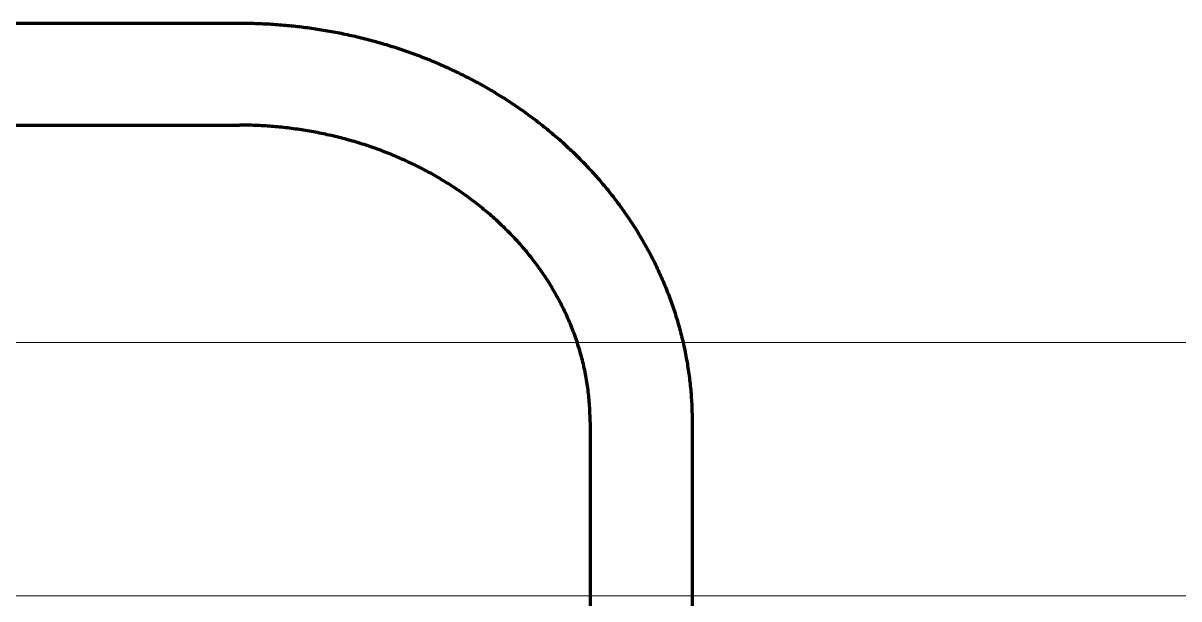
# Model space of a CAD drawing. Header units: millimetres. Extents: x 0 to 2382, y 0 to 420.
# Drawn here: x 161.99 to 190.76, y 331.67 to 346 of the extents above; entities that cross this region are included whole.
import ezdxf

# ---------------------------------------------------------------- set-up
doc = ezdxf.new("R2010")
doc.units = ezdxf.units.MM
doc.layers.add('01-VISIBLE', color=7, linetype='CONTINUOUS', lineweight=70)
doc.layers.add('08-FINA', color=5, linetype='CONTINUOUS', lineweight=18)

msp = doc.modelspace()

# ---------------------------------------------------------------- linework, layer by layer
at = {"layer": '01-VISIBLE'}
for p, q in [((145.63, 346), (167.37, 346)), ((145.63, 343.46), (167.37, 343.46)), ((176.1, 336.07), (176.1, 331.462)), ((178.64, 336.07), (178.64, 331.462))]:
    msp.add_line(p, q, dxfattribs=at)
for points in [[(167.37, 346), (167.42, 346), (167.47, 346), (167.52, 345.999), (167.57, 345.998), (167.62, 345.998), (167.67, 345.996), (167.72, 345.995), (167.77, 345.994), (167.82, 345.992), (167.87, 345.99), (167.92, 345.988), (167.97, 345.986), (168.02, 345.983), (168.07, 345.981), (168.12, 345.978), (168.17, 345.975), (168.22, 345.972), (168.27, 345.968), (168.32, 345.965), (168.37, 345.961), (168.42, 345.957), (168.47, 345.953), (168.52, 345.948), (168.57, 345.944), (168.619, 345.939), (168.669, 345.934), (168.719, 345.929), (168.769, 345.923), (168.819, 345.918), (168.868, 345.912), (168.918, 345.906), (168.968, 345.9), (169.017, 345.894), (169.067, 345.887), (169.117, 345.88), (169.166, 345.873), (169.216, 345.866), (169.265, 345.859), (169.315, 345.851), (169.364, 345.844), (169.414, 345.836), (169.463, 345.828), (169.512, 345.819), (169.562, 345.811), (169.611, 345.802), (169.66, 345.793), (169.709, 345.784), (169.759, 345.775), (169.808, 345.765), (169.857, 345.756), (169.906, 345.746), (169.955, 345.736), (170.004, 345.726), (170.053, 345.715), (170.102, 345.704), (170.151, 345.694), (170.2, 345.683), (170.248, 345.671), (170.297, 345.66), (170.346, 345.648), (170.394, 345.636), (170.443, 345.624), (170.492, 345.612), (170.54, 345.6), (170.589, 345.587), (170.637, 345.574), (170.685, 345.561), (170.734, 345.548), (170.782, 345.535), (170.83, 345.521), (170.878, 345.508), (170.926, 345.494), (170.974, 345.479), (171.022, 345.465), (171.07, 345.451), (171.118, 345.436), (171.166, 345.421), (171.213, 345.406), (171.261, 345.391), (171.309, 345.375), (171.356, 345.359), (171.404, 345.343), (171.451, 345.327), (171.498, 345.311), (171.546, 345.295), (171.593, 345.278), (171.64, 345.261), (171.687, 345.244), (171.734, 345.227), (171.781, 345.209), (171.828, 345.192), (171.875, 345.174), (171.921, 345.156), (171.968, 345.138), (172.015, 345.119), (172.061, 345.101), (172.107, 345.082), (172.154, 345.063), (172.2, 345.044), (172.246, 345.024), (172.292, 345.005), (172.338, 344.985), (172.384, 344.965), (172.43, 344.945), (172.476, 344.924), (172.521, 344.904), (172.567, 344.883), (172.612, 344.862), (172.658, 344.841), (172.703, 344.82), (172.748, 344.798), (172.793, 344.777), (172.838, 344.755), (172.883, 344.733), (172.928, 344.711), (172.973, 344.688), (173.018, 344.665), (173.062, 344.643), (173.107, 344.62), (173.151, 344.596), (173.195, 344.573), (173.239, 344.549), (173.283, 344.526), (173.327, 344.502), (173.371, 344.478), (173.415, 344.453), (173.459, 344.429), (173.502, 344.404), (173.546, 344.379), (173.589, 344.354), (173.632, 344.329), (173.675, 344.303), (173.718, 344.278), (173.761, 344.252), (173.804, 344.226), (173.846, 344.199), (173.889, 344.173), (173.931, 344.146), (173.974, 344.12), (174.016, 344.093), (174.058, 344.066), (174.1, 344.038), (174.142, 344.011), (174.183, 343.983), (174.225, 343.955), (174.266, 343.927), (174.308, 343.899), (174.349, 343.87), (174.39, 343.842), (174.431, 343.813), (174.472, 343.784), (174.512, 343.755), (174.553, 343.725), (174.593, 343.696), (174.633, 343.666), (174.674, 343.636), (174.714, 343.606), (174.753, 343.576), (174.793, 343.545), (174.833, 343.514), (174.872, 343.484), (174.911, 343.453), (174.951, 343.421), (174.99, 343.39), (175.028, 343.359), (175.067, 343.327), (175.106, 343.295), (175.144, 343.263), (175.182, 343.231), (175.221, 343.198), (175.259, 343.166), (175.296, 343.133), (175.334, 343.1), (175.372, 343.067), (175.409, 343.033), (175.446, 343), (175.483, 342.966), (175.52, 342.932), (175.557, 342.898), (175.593, 342.864), (175.63, 342.83), (175.666, 342.795), (175.702, 342.76), (175.738, 342.726), (175.774, 342.69), (175.809, 342.655), (175.845, 342.62), (175.88, 342.584), (175.915, 342.549), (175.95, 342.513), (175.985, 342.477), (176.019, 342.44), (176.053, 342.404), (176.088, 342.367), (176.122, 342.331), (176.155, 342.294), (176.189, 342.257), (176.223, 342.219), (176.256, 342.182), (176.289, 342.144), (176.322, 342.107), (176.355, 342.069), (176.387, 342.031), (176.419, 341.993), (176.452, 341.954), (176.484, 341.916), (176.515, 341.877), (176.547, 341.838), (176.578, 341.799), (176.61, 341.76), (176.641, 341.721), (176.671, 341.681), (176.702, 341.642), (176.732, 341.602), (176.763, 341.562), (176.793, 341.522), (176.822, 341.482), (176.852, 341.441), (176.881, 341.401), (176.91, 341.36), (176.939, 341.319), (176.968, 341.278), (176.997, 341.237), (177.025, 341.196), (177.053, 341.155), (177.081, 341.113), (177.109, 341.071), (177.136, 341.029), (177.164, 340.988), (177.191, 340.945), (177.218, 340.903), (177.244, 340.861), (177.271, 340.818), (177.297, 340.776), (177.323, 340.733), (177.348, 340.69), (177.374, 340.647), (177.399, 340.604), (177.424, 340.56), (177.449, 340.517), (177.474, 340.473), (177.498, 340.429), (177.522, 340.386), (177.546, 340.342), (177.57, 340.297), (177.593, 340.253), (177.616, 340.209), (177.639, 340.164), (177.662, 340.12), (177.685, 340.075), (177.707, 340.03), (177.729, 339.985), (177.751, 339.94), (177.772, 339.895), (177.793, 339.85), (177.814, 339.804), (177.835, 339.759), (177.856, 339.713), (177.876, 339.667), (177.896, 339.621), (177.916, 339.575), (177.935, 339.529), (177.955, 339.483), (177.974, 339.437), (177.993, 339.39), (178.011, 339.344), (178.029, 339.297), (178.047, 339.251), (178.065, 339.204), (178.083, 339.157), (178.1, 339.11), (178.117, 339.063), (178.134, 339.016), (178.15, 338.968), (178.166, 338.921), (178.182, 338.874), (178.198, 338.826), (178.214, 338.779), (178.229, 338.731), (178.244, 338.683), (178.258, 338.635), (178.273, 338.587), (178.287, 338.539), (178.301, 338.491), (178.314, 338.443), (178.327, 338.395), (178.34, 338.346), (178.353, 338.298), (178.366, 338.249), (178.378, 338.201), (178.39, 338.152), (178.402, 338.104), (178.413, 338.055), (178.424, 338.006), (178.435, 337.957), (178.446, 337.908), (178.456, 337.859), (178.466, 337.81), (178.476, 337.761), (178.485, 337.712), (178.494, 337.663), (178.503, 337.614), (178.512, 337.564), (178.52, 337.515), (178.528, 337.465), (178.536, 337.416), (178.544, 337.367), (178.551, 337.317), (178.558, 337.267), (178.565, 337.218), (178.571, 337.168), (178.577, 337.118), (178.583, 337.069), (178.589, 337.019), (178.594, 336.969), (178.599, 336.919), (178.603, 336.87), (178.608, 336.82), (178.612, 336.77), (178.616, 336.72), (178.619, 336.67), (178.623, 336.62), (178.626, 336.57), (178.628, 336.52), (178.631, 336.47), (178.633, 336.42), (178.635, 336.37), (178.636, 336.32), (178.638, 336.27), (178.639, 336.22), (178.639, 336.17), (178.64, 336.12), (178.64, 336.07)], [(176.1, 336.07), (176.1, 336.12), (176.099, 336.17), (176.098, 336.22), (176.097, 336.27), (176.095, 336.32), (176.093, 336.37), (176.09, 336.42), (176.087, 336.47), (176.084, 336.52), (176.08, 336.57), (176.076, 336.62), (176.071, 336.67), (176.066, 336.72), (176.061, 336.77), (176.055, 336.82), (176.049, 336.869), (176.042, 336.919), (176.035, 336.969), (176.027, 337.018), (176.02, 337.068), (176.012, 337.117), (176.003, 337.167), (175.994, 337.216), (175.985, 337.265), (175.975, 337.314), (175.965, 337.363), (175.954, 337.412), (175.943, 337.461), (175.932, 337.51), (175.92, 337.559), (175.908, 337.608), (175.896, 337.656), (175.883, 337.705), (175.87, 337.753), (175.856, 337.801), (175.842, 337.849), (175.828, 337.897), (175.813, 337.945), (175.798, 337.993), (175.783, 338.041), (175.767, 338.088), (175.751, 338.136), (175.734, 338.183), (175.717, 338.23), (175.7, 338.277), (175.682, 338.324), (175.664, 338.371), (175.646, 338.418), (175.627, 338.464), (175.608, 338.51), (175.589, 338.557), (175.569, 338.603), (175.549, 338.649), (175.529, 338.694), (175.508, 338.74), (175.487, 338.786), (175.466, 338.831), (175.444, 338.876), (175.422, 338.921), (175.399, 338.966), (175.377, 339.01), (175.353, 339.055), (175.33, 339.099), (175.306, 339.143), (175.282, 339.187), (175.258, 339.231), (175.233, 339.275), (175.208, 339.318), (175.183, 339.362), (175.157, 339.405), (175.132, 339.448), (175.105, 339.49), (175.079, 339.533), (175.052, 339.575), (175.025, 339.617), (174.998, 339.659), (174.97, 339.701), (174.942, 339.743), (174.914, 339.784), (174.885, 339.825), (174.856, 339.866), (174.827, 339.907), (174.798, 339.948), (174.768, 339.988), (174.738, 340.028), (174.708, 340.068), (174.677, 340.108), (174.647, 340.147), (174.615, 340.187), (174.584, 340.226), (174.553, 340.265), (174.521, 340.304), (174.489, 340.342), (174.456, 340.38), (174.424, 340.418), (174.391, 340.456), (174.358, 340.494), (174.325, 340.531), (174.291, 340.569), (174.257, 340.606), (174.223, 340.642), (174.189, 340.679), (174.154, 340.715), (174.12, 340.751), (174.085, 340.787), (174.049, 340.823), (174.014, 340.858), (173.978, 340.894), (173.942, 340.929), (173.906, 340.963), (173.87, 340.998), (173.834, 341.032), (173.797, 341.066), (173.76, 341.1), (173.723, 341.134), (173.685, 341.167), (173.648, 341.2), (173.61, 341.233), (173.572, 341.266), (173.534, 341.298), (173.495, 341.331), (173.457, 341.363), (173.418, 341.394), (173.379, 341.426), (173.34, 341.457), (173.301, 341.488), (173.261, 341.519), (173.221, 341.55), (173.181, 341.58), (173.141, 341.61), (173.101, 341.64), (173.061, 341.67), (173.02, 341.699), (172.979, 341.728), (172.938, 341.757), (172.897, 341.786), (172.856, 341.814), (172.815, 341.842), (172.773, 341.87), (172.731, 341.898), (172.689, 341.926), (172.647, 341.953), (172.605, 341.98), (172.563, 342.007), (172.52, 342.033), (172.478, 342.059), (172.435, 342.085), (172.392, 342.111), (172.349, 342.137), (172.305, 342.162), (172.262, 342.187), (172.218, 342.212), (172.175, 342.237), (172.131, 342.261), (172.087, 342.285), (172.043, 342.309), (171.999, 342.332), (171.954, 342.356), (171.91, 342.379), (171.865, 342.402), (171.821, 342.424), (171.776, 342.447), (171.731, 342.469), (171.686, 342.491), (171.641, 342.513), (171.595, 342.534), (171.55, 342.555), (171.504, 342.576), (171.459, 342.597), (171.413, 342.617), (171.367, 342.637), (171.321, 342.657), (171.275, 342.677), (171.229, 342.697), (171.182, 342.716), (171.136, 342.735), (171.09, 342.753), (171.043, 342.772), (170.996, 342.79), (170.95, 342.808), (170.903, 342.826), (170.856, 342.843), (170.809, 342.861), (170.762, 342.878), (170.714, 342.894), (170.667, 342.911), (170.62, 342.927), (170.572, 342.943), (170.525, 342.959), (170.477, 342.975), (170.429, 342.99), (170.381, 343.005), (170.333, 343.02), (170.286, 343.034), (170.238, 343.049), (170.189, 343.063), (170.141, 343.077), (170.093, 343.09), (170.045, 343.103), (169.996, 343.117), (169.948, 343.129), (169.899, 343.142), (169.851, 343.154), (169.802, 343.166), (169.753, 343.178), (169.705, 343.19), (169.656, 343.201), (169.607, 343.212), (169.558, 343.223), (169.509, 343.234), (169.46, 343.244), (169.411, 343.255), (169.362, 343.264), (169.313, 343.274), (169.263, 343.283), (169.214, 343.293), (169.165, 343.302), (169.116, 343.31), (169.066, 343.319), (169.017, 343.327), (168.967, 343.335), (168.918, 343.343), (168.868, 343.35), (168.819, 343.357), (168.769, 343.364), (168.719, 343.371), (168.67, 343.377), (168.62, 343.384), (168.57, 343.39), (168.52, 343.395), (168.47, 343.401), (168.421, 343.406), (168.371, 343.411), (168.321, 343.416), (168.271, 343.42), (168.221, 343.425), (168.171, 343.429), (168.121, 343.433), (168.071, 343.436), (168.021, 343.439), (167.971, 343.442), (167.921, 343.445), (167.871, 343.448), (167.821, 343.45), (167.771, 343.452), (167.721, 343.454), (167.671, 343.456), (167.621, 343.457), (167.57, 343.458), (167.52, 343.459), (167.47, 343.46), (167.42, 343.46), (167.37, 343.46)]]:
    msp.add_lwpolyline(points, dxfattribs=at)
at = {"layer": '08-FINA'}
for p, q in [((204, 338.048), (159.79, 338.048)), ((214, 331.747), (159.689, 331.747))]:
    msp.add_line(p, q, dxfattribs=at)

doc.saveas('drawing.dxf')
